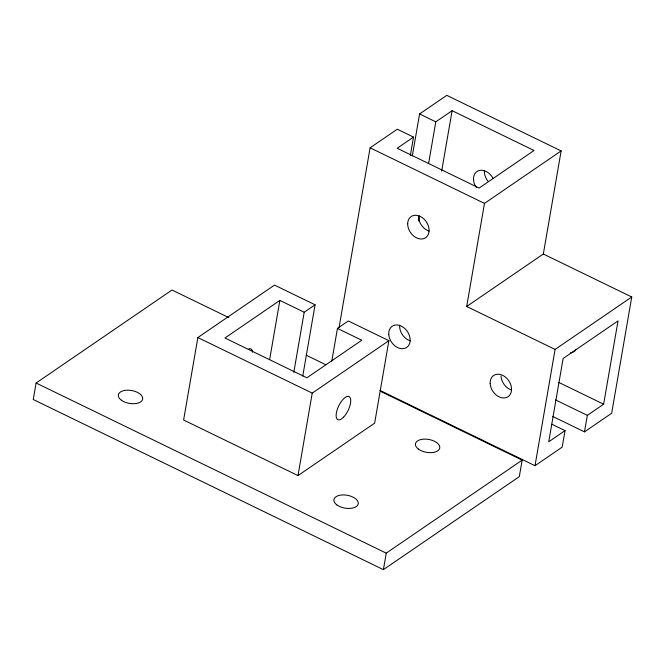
<?xml version="1.0" encoding="UTF-8"?>
<svg xmlns="http://www.w3.org/2000/svg" width="665" height="665" viewBox="0 0 665 665"><rect width="100%" height="100%" fill="white"/><g stroke="black" fill="none" stroke-linecap="round" stroke-linejoin="round"><path stroke-width="1" d="M228.868 317.629L172.011 290.007L36.101 383.015L33.25 399.507L383.397 569.647L519.307 476.639L522.158 460.138L380.48 391.303M302.758 376.074L315.069 304.803L274.512 285.094L197.854 337.554L183.615 420.022L297.987 475.591L374.644 423.14L388.884 340.671L348.319 320.962L337.446 328.402L331.81 361.045M269.641 359.59L279.865 300.414L304.196 312.242L315.069 304.803M293.797 372.433L304.196 312.242M297.987 475.591L312.234 393.123L388.884 340.671M339.092 327.388L370.106 147.813L397.288 129.209L413.514 137.098L410.338 155.494M412.333 155.868L419.573 113.964L446.764 95.353L561.135 150.93L543.33 254.013L466.68 306.474L555.092 349.433L631.75 296.981L543.33 254.013M418.676 220.98L419.557 215.876M428.559 163.748L435.799 121.845L452.109 110.681L534.037 150.489L479.132 188.062L397.204 148.253L413.514 137.098M441.693 170.98L452.109 110.681M383.397 569.647L386.24 553.147L522.158 460.138M466.68 306.474L484.486 203.39L561.135 150.93M379.873 390.338L535.009 465.716L555.092 349.433M551.958 424.262L565.042 430.621L562.191 447.113L535.009 465.716M552.706 416.423L584.477 431.868L587.328 415.367L603.637 404.204L618.026 320.912L563.122 358.493L548.733 441.784L565.042 430.621M631.75 296.981L611.667 413.256L584.477 431.868M279.865 300.414L224.953 337.995L306.881 377.803L361.793 340.231L337.446 328.402M419.573 113.964L435.799 121.845M370.106 147.813L484.486 203.39M558.783 382.408L603.637 404.204M555.549 399.931L587.328 415.367M306.224 355.218L325.792 364.728M197.854 337.554L312.234 393.123M36.101 383.015L386.24 553.147M248.901 348.834A12.826 5.212 -64.1 0 1 252.559 352.234M488.168 181.412A12.826 9.551 55.6 0 1 484.378 170.514M575.898 349.557A12.826 9.551 55.6 0 1 570.296 352.924M476.281 187.513A12.826 9.551 55.6 0 1 477.462 171.204A12.826 9.551 55.6 0 1 492.94 178.17M410.33 340.837A12.826 9.551 55.6 0 1 399.657 325.21M511.343 389.981A12.826 9.551 55.6 0 1 501.028 376.058M429.1 231.096A12.826 9.551 55.6 0 1 418.559 216.333M121.329 400.172A12.336 6.534 9.8 0 0 142.077 400.513A12.336 6.534 9.8 0 0 128.154 390.189A12.336 6.534 9.8 0 0 121.329 400.172M336.872 504.901A12.336 6.534 9.8 0 0 357.612 505.242A12.336 6.534 9.8 0 0 343.689 494.918A12.336 6.534 9.8 0 0 336.872 504.901M418.418 449.099A12.336 6.542 9.8 0 0 439.158 449.44A12.336 6.542 9.8 0 0 425.243 439.108A12.336 6.542 9.8 0 0 418.418 449.099M343.481 417.238A12.826 5.212 -64.1 0 0 349.748 397.13A12.826 5.212 -64.1 0 0 337.089 410.031A12.826 5.212 -64.1 0 0 343.481 417.238M407.687 223.773A12.826 9.551 55.6 0 0 423.597 238.693A12.826 9.551 55.6 0 0 423.888 218.96A12.826 9.551 55.6 0 0 407.687 223.773M388.784 334.653A12.826 9.551 55.6 0 0 405.592 348.028A12.826 9.551 55.6 0 0 403.963 327.795A12.826 9.551 55.6 0 0 388.784 334.653M490.155 383.497A12.826 9.551 55.6 0 0 506.672 397.437A12.826 9.551 55.6 0 0 505.708 377.346A12.826 9.551 55.6 0 0 490.155 383.497"/></g></svg>
